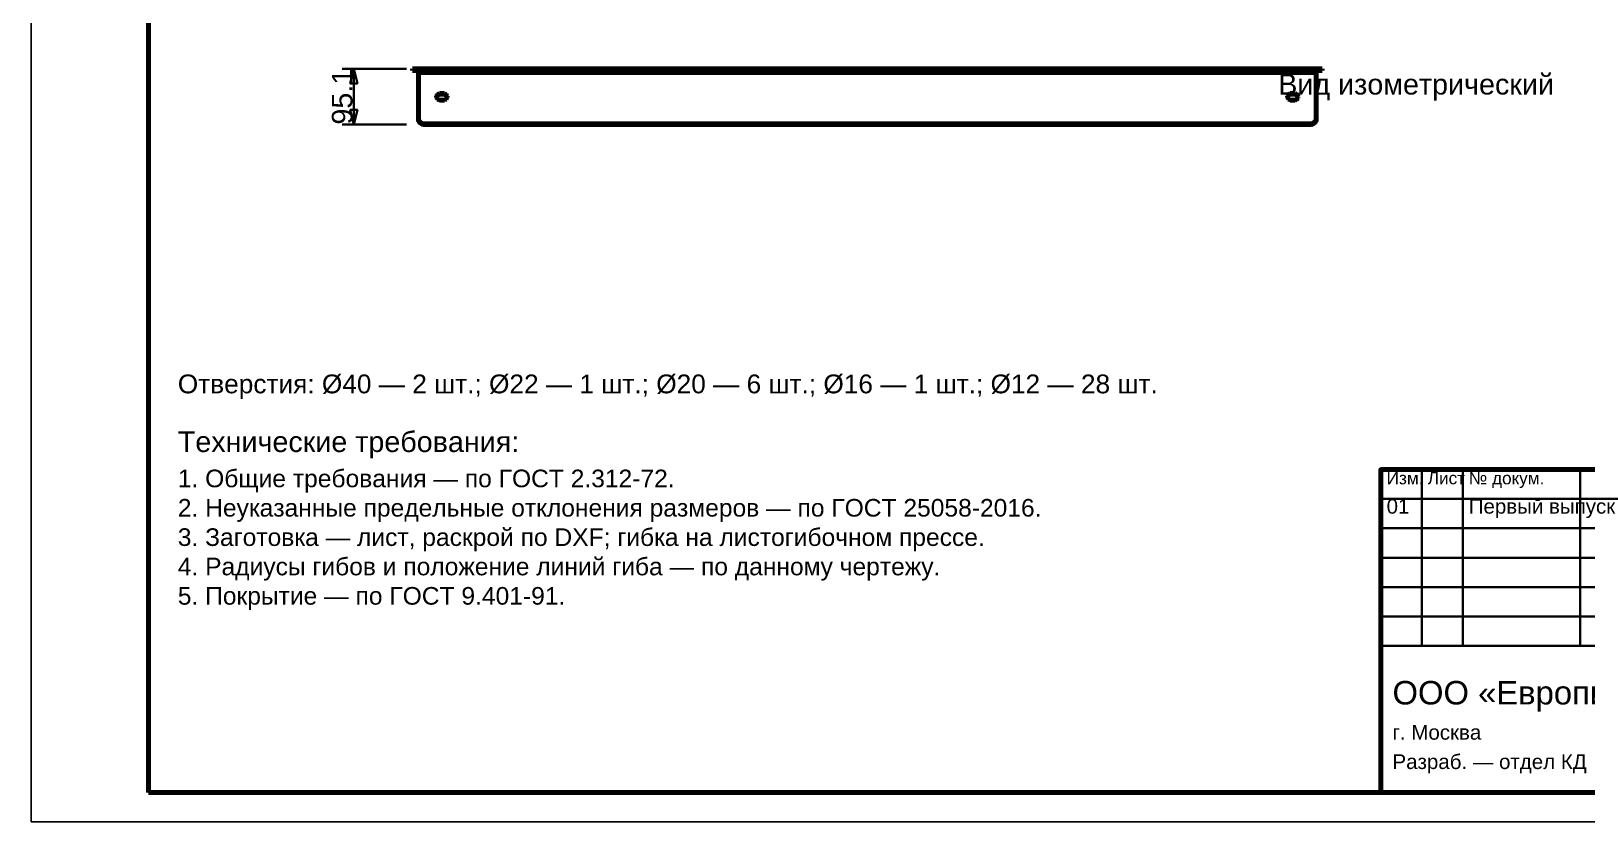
# Model space of a CAD drawing. Header units: millimetres. Extents: x 0 to 420, y 0 to 297.
# Drawn here: x 0 to 265.1, y 0 to 134.7 of the extents above; entities that cross this region are included whole.
import ezdxf
from ezdxf.enums import TextEntityAlignment as Align

# ---------------------------------------------------------------- set-up
doc = ezdxf.new("R2010")
doc.units = ezdxf.units.MM
doc.linetypes.add('DASHED', pattern=[1.524, 1.27, -0.254])
doc.styles.add('GOST', font='Arial')

msp = doc.modelspace()

# ---------------------------------------------------------------- linework, layer by layer
at = {"color": 7, "lineweight": 35}
for p, q in [((64, 128.29), (53, 128.29)), ((55, 118.78), (55, 128.29)), ((64, 118.78), (53, 118.78)), ((237, 30), (237, 60)), ((244, 30), (244, 60)), ((264, 30), (264, 60)), ((230, 55), (278, 55)), ((230, 50), (278, 50)), ((230, 45), (278, 45)), ((230, 40), (278, 40)), ((230, 35), (278, 35)), ((230, 30), (278, 30))]:
    msp.add_line(p, q, dxfattribs=at)
at = {"color": 1, "lineweight": 70}
for p, q in [((65, 128.29), (65.01, 128.29)), ((65, 127.99), (65, 128.29)), ((65.01, 127.99), (65, 127.99)), ((65.01, 128.29), (65.02, 128.29)), ((65.02, 127.99), (65.01, 127.99)), ((65.02, 128.29), (65.05, 128.29)), ((65.05, 127.99), (65.02, 127.99)), ((65.05, 128.29), (65.09, 128.29)), ((65.09, 127.99), (65.05, 127.99)), ((65.09, 128.29), (65.13, 128.29)), ((65.13, 127.99), (65.09, 127.99)), ((65.13, 128.29), (65.19, 128.29)), ((65.19, 127.99), (65.13, 127.99)), ((65.19, 128.29), (65.26, 128.29)), ((65.26, 127.99), (65.19, 127.99)), ((65.26, 128.29), (65.33, 128.29)), ((65.33, 127.99), (65.26, 127.99)), ((65.33, 128.29), (65.41, 128.29)), ((65.41, 127.99), (65.33, 127.99)), ((65.41, 128.29), (65.5, 128.29)), ((65.5, 127.99), (65.41, 127.99)), ((65.5, 128.29), (65.6, 128.29)), ((65.6, 127.99), (65.5, 127.99)), ((65.6, 128.29), (65.69, 128.29)), ((65.69, 127.99), (65.6, 127.99)), ((65.69, 128.29), (65.8, 128.29)), ((65.8, 127.99), (65.69, 127.99)), ((65.8, 128.29), (65.9, 128.29)), ((65.9, 127.99), (65.8, 127.99)), ((66, 128.29), (65.9, 128.29)), ((65.9, 128.29), (65.9, 127.99)), ((65.9, 127.99), (65.9, 128.29)), ((65.9, 127.99), (66, 127.99)), ((66, 128.29), (219, 128.29)), ((66, 128.29), (66, 128.28)), ((66, 128.28), (66, 128.27)), ((66, 128.27), (66, 128.25)), ((66, 128.25), (66, 128.23)), ((66, 128.23), (66, 128.19)), ((66, 128.19), (66, 128.15)), ((66, 128.15), (66, 128.1)), ((66, 128.1), (66, 128.05)), ((66, 128.05), (66, 127.99)), ((66, 127.99), (66, 127.92)), ((66, 127.92), (66, 127.85)), ((66, 127.85), (66, 127.78)), ((66, 127.78), (66, 127.7)), ((66, 127.7), (66, 127.62)), ((66, 127.62), (66, 119.82)), ((66, 127.62), (219, 127.62)), ((219.1, 128.29), (219, 128.29)), ((219, 128.28), (219, 128.29)), ((219, 128.27), (219, 128.28)), ((219, 128.25), (219, 128.27)), ((219, 128.23), (219, 128.25)), ((219, 128.19), (219, 128.23)), ((219, 128.15), (219, 128.19)), ((219, 128.1), (219, 128.15)), ((219, 128.05), (219, 128.1)), ((219, 127.99), (219, 128.05)), ((219, 127.99), (219.1, 127.99)), ((219, 127.92), (219, 127.99)), ((219, 127.85), (219, 127.92)), ((219, 127.78), (219, 127.85)), ((219, 127.7), (219, 127.78)), ((219, 127.62), (219, 127.7)), ((219, 119.82), (219, 127.62)), ((219.1, 128.29), (219.2, 128.29)), ((219.1, 127.99), (219.1, 128.29)), ((219.1, 127.99), (219.1, 128.29)), ((219.2, 127.99), (219.1, 127.99)), ((219.2, 128.29), (219.31, 128.29)), ((219.31, 127.99), (219.2, 127.99)), ((219.31, 128.29), (219.4, 128.29)), ((219.4, 127.99), (219.31, 127.99)), ((219.4, 128.29), (219.5, 128.29)), ((219.5, 127.99), (219.4, 127.99)), ((219.5, 128.29), (219.59, 128.29)), ((219.59, 127.99), (219.5, 127.99)), ((219.59, 128.29), (219.67, 128.29)), ((219.67, 127.99), (219.59, 127.99)), ((219.67, 128.29), (219.74, 128.29)), ((219.74, 127.99), (219.67, 127.99)), ((219.74, 128.29), (219.81, 128.29)), ((219.81, 127.99), (219.74, 127.99)), ((219.81, 128.29), (219.87, 128.29)), ((219.87, 127.99), (219.81, 127.99)), ((219.87, 128.29), (219.91, 128.29)), ((219.91, 127.99), (219.87, 127.99)), ((219.91, 128.29), (219.95, 128.29)), ((219.95, 127.99), (219.91, 127.99)), ((219.95, 128.29), (219.98, 128.29)), ((219.98, 127.99), (219.95, 127.99)), ((219.98, 128.29), (219.99, 128.29)), ((219.99, 127.99), (219.98, 127.99)), ((219.99, 128.29), (220, 128.29)), ((220, 127.99), (219.99, 127.99)), ((220, 128.29), (220, 127.99)), ((69.11, 123.61), (69.1, 123.5)), ((69.1, 123.44), (69.12, 123.54)), ((69.1, 123.5), (69.11, 123.39)), ((69.15, 123.71), (69.11, 123.61)), ((69.11, 123.39), (69.15, 123.29)), ((69.12, 123.54), (69.17, 123.63)), ((69.2, 123.81), (69.15, 123.71)), ((69.15, 123.29), (69.2, 123.19)), ((69.17, 123.63), (69.22, 123.72)), ((69.28, 123.89), (69.2, 123.81)), ((69.2, 123.19), (69.28, 123.11)), ((69.22, 123.72), (69.3, 123.79)), ((69.37, 123.96), (69.28, 123.89)), ((69.28, 123.11), (69.37, 123.04)), ((69.3, 123.79), (69.39, 123.85)), ((69.47, 124.01), (69.37, 123.96)), ((69.37, 123.04), (69.47, 122.99)), ((69.39, 123.85), (69.49, 123.9)), ((69.58, 124.04), (69.47, 124.01)), ((69.47, 122.99), (69.58, 122.96)), ((69.49, 123.9), (69.59, 123.93)), ((69.7, 124.05), (69.58, 124.04)), ((69.58, 122.96), (69.7, 122.95)), ((69.59, 123.93), (69.7, 123.93)), ((70.3, 124.05), (69.7, 124.05)), ((69.7, 123.93), (69.7, 124.05)), ((69.7, 123.93), (70.3, 123.93)), ((69.7, 122.95), (70.3, 122.95)), ((70.42, 124.04), (70.3, 124.05)), ((70.3, 123.93), (70.3, 124.05)), ((70.3, 123.93), (70.41, 123.93)), ((70.3, 122.95), (70.42, 122.96)), ((70.41, 123.93), (70.51, 123.9)), ((70.53, 124.01), (70.42, 124.04)), ((70.42, 122.96), (70.53, 122.99)), ((70.51, 123.9), (70.61, 123.85)), ((70.63, 123.96), (70.53, 124.01)), ((70.53, 122.99), (70.63, 123.04)), ((70.61, 123.85), (70.7, 123.79)), ((70.72, 123.89), (70.63, 123.96)), ((70.63, 123.04), (70.72, 123.11)), ((70.7, 123.79), (70.78, 123.72)), ((70.8, 123.81), (70.72, 123.89)), ((70.72, 123.11), (70.8, 123.19)), ((70.78, 123.72), (70.83, 123.63)), ((70.85, 123.71), (70.8, 123.81)), ((70.8, 123.19), (70.85, 123.29)), ((70.83, 123.63), (70.88, 123.54)), ((70.89, 123.61), (70.85, 123.71)), ((70.85, 123.29), (70.89, 123.39)), ((70.88, 123.54), (70.9, 123.44)), ((70.9, 123.5), (70.89, 123.61)), ((70.89, 123.39), (70.9, 123.5)), ((214.11, 123.61), (214.1, 123.5)), ((214.1, 123.44), (214.12, 123.54)), ((214.1, 123.5), (214.11, 123.39)), ((214.15, 123.71), (214.11, 123.61)), ((214.11, 123.39), (214.15, 123.29)), ((214.12, 123.54), (214.17, 123.63)), ((214.2, 123.81), (214.15, 123.71)), ((214.15, 123.29), (214.2, 123.19)), ((214.17, 123.63), (214.22, 123.72)), ((214.28, 123.89), (214.2, 123.81)), ((214.2, 123.19), (214.28, 123.11)), ((214.22, 123.72), (214.3, 123.79)), ((214.37, 123.96), (214.28, 123.89)), ((214.28, 123.11), (214.37, 123.04)), ((214.3, 123.79), (214.39, 123.85)), ((214.47, 124.01), (214.37, 123.96)), ((214.37, 123.04), (214.47, 122.99)), ((214.39, 123.85), (214.49, 123.9)), ((214.58, 124.04), (214.47, 124.01)), ((214.47, 122.99), (214.58, 122.96)), ((214.49, 123.9), (214.59, 123.93)), ((214.7, 124.05), (214.58, 124.04)), ((214.58, 122.96), (214.7, 122.95)), ((214.59, 123.93), (214.7, 123.93)), ((215.3, 124.05), (214.7, 124.05)), ((214.7, 123.93), (214.7, 124.05)), ((214.7, 123.93), (215.3, 123.93)), ((214.7, 122.95), (215.3, 122.95)), ((215.42, 124.04), (215.3, 124.05)), ((215.3, 123.93), (215.3, 124.05)), ((215.3, 123.93), (215.41, 123.93)), ((215.3, 122.95), (215.42, 122.96)), ((215.41, 123.93), (215.51, 123.9)), ((215.53, 124.01), (215.42, 124.04)), ((215.42, 122.96), (215.53, 122.99)), ((215.51, 123.9), (215.61, 123.85)), ((215.63, 123.96), (215.53, 124.01)), ((215.53, 122.99), (215.63, 123.04)), ((215.61, 123.85), (215.7, 123.79)), ((215.72, 123.89), (215.63, 123.96)), ((215.63, 123.04), (215.72, 123.11)), ((215.7, 123.79), (215.78, 123.72)), ((215.8, 123.81), (215.72, 123.89)), ((215.72, 123.11), (215.8, 123.19)), ((215.78, 123.72), (215.83, 123.63)), ((215.85, 123.71), (215.8, 123.81)), ((215.8, 123.19), (215.85, 123.29)), ((215.83, 123.63), (215.88, 123.54)), ((215.89, 123.61), (215.85, 123.71)), ((215.85, 123.29), (215.89, 123.39)), ((215.88, 123.54), (215.9, 123.44)), ((215.9, 123.5), (215.89, 123.61)), ((215.89, 123.39), (215.9, 123.5)), ((66, 119.82), (66.02, 119.64)), ((66, 119.7), (66, 119.82)), ((66.02, 119.52), (66, 119.7)), ((66.02, 119.64), (66.08, 119.47)), ((66.08, 119.35), (66.02, 119.52)), ((66.08, 119.47), (66.17, 119.31)), ((66.17, 119.19), (66.08, 119.35)), ((218.83, 119.31), (218.92, 119.47)), ((218.92, 119.35), (218.83, 119.19)), ((218.92, 119.47), (218.98, 119.64)), ((218.98, 119.52), (218.92, 119.35)), ((218.98, 119.64), (219, 119.82)), ((219, 119.7), (218.98, 119.52)), ((219, 119.82), (219, 119.7)), ((66.17, 119.31), (66.29, 119.17)), ((66.29, 119.05), (66.17, 119.19)), ((66.29, 119.17), (66.44, 119.05)), ((66.44, 118.94), (66.29, 119.05)), ((66.44, 119.05), (66.62, 118.97)), ((66.62, 118.85), (66.44, 118.94)), ((66.62, 118.97), (66.8, 118.92)), ((66.8, 118.8), (66.62, 118.85)), ((66.8, 118.92), (67, 118.9)), ((67, 118.78), (66.8, 118.8)), ((67, 118.9), (218, 118.9)), ((67, 118.9), (67, 118.78)), ((67, 118.78), (218, 118.78)), ((218, 118.9), (218.2, 118.92)), ((218, 118.78), (218, 118.9)), ((218.2, 118.8), (218, 118.78)), ((218.2, 118.92), (218.38, 118.97)), ((218.38, 118.85), (218.2, 118.8)), ((218.38, 118.97), (218.56, 119.05)), ((218.56, 118.94), (218.38, 118.85)), ((218.56, 119.05), (218.71, 119.17)), ((218.71, 119.05), (218.56, 118.94)), ((218.71, 119.17), (218.83, 119.31)), ((218.83, 119.19), (218.71, 119.05))]:
    msp.add_line(p, q, dxfattribs=at)
at = {"color": 5, "linetype": 'DASHED', "lineweight": 35}
for p, q in [((65.01, 128.29), (65, 128.29)), ((65, 128.29), (65, 127.99)), ((65, 127.99), (65.01, 127.99)), ((65.03, 128.29), (65.01, 128.29)), ((65.01, 127.99), (65.03, 127.99)), ((65.06, 128.29), (65.03, 128.29)), ((65.03, 127.99), (65.06, 127.99)), ((65.1, 128.29), (65.06, 128.29)), ((65.06, 127.99), (65.1, 127.99)), ((65.15, 128.29), (65.1, 128.29)), ((65.1, 127.99), (65.15, 127.99)), ((65.22, 128.29), (65.15, 128.29)), ((65.15, 127.99), (65.22, 127.99)), ((65.29, 128.29), (65.22, 128.29)), ((65.22, 127.99), (65.29, 127.99)), ((65.38, 128.29), (65.29, 128.29)), ((65.29, 127.99), (65.38, 127.99)), ((65.47, 128.29), (65.38, 128.29)), ((65.38, 127.99), (65.47, 127.99)), ((65.57, 128.29), (65.47, 128.29)), ((65.47, 127.99), (65.57, 127.99)), ((65.67, 128.29), (65.57, 128.29)), ((65.57, 127.99), (65.67, 127.99)), ((65.78, 128.29), (65.67, 128.29)), ((65.67, 127.99), (65.78, 127.99)), ((65.89, 128.29), (65.78, 128.29)), ((65.78, 127.99), (65.89, 127.99)), ((66, 128.29), (65.89, 128.29)), ((65.89, 127.99), (66, 127.99)), ((80.7, 128.29), (66, 128.29)), ((66, 127.99), (66, 128.29)), ((66, 127.99), (66, 128.29)), ((66, 127.99), (80.7, 127.99)), ((219, 127.99), (66, 127.99)), ((66, 127.98), (66, 127.99)), ((66, 127.96), (66, 127.98)), ((66, 127.98), (66, 127.98)), ((66, 127.94), (66, 127.96)), ((66, 127.92), (66, 127.94)), ((66, 127.89), (66, 127.92)), ((66, 127.85), (66, 127.89)), ((66, 127.81), (66, 127.85)), ((66, 127.77), (66, 127.81)), ((66, 127.72), (66, 127.77)), ((66, 127.67), (66, 127.72)), ((66, 127.62), (66, 127.67)), ((66, 127.5), (66, 127.62)), ((66, 127.56), (66, 127.62)), ((66, 127.5), (66, 127.56)), ((66, 119.7), (66, 127.5)), ((69.4, 127.99), (69.4, 128.29)), ((69.4, 128.29), (69.42, 128.29)), ((69.42, 128.29), (69.4, 128.29)), ((69.4, 127.99), (69.4, 128.29)), ((69.4, 127.99), (69.4, 128.29)), ((69.4, 128.29), (69.42, 128.29)), ((69.42, 128.29), (69.4, 128.29)), ((69.4, 127.99), (69.4, 128.29)), ((69.4, 127.99), (69.4, 128.29)), ((69.4, 128.29), (69.42, 128.29)), ((69.42, 128.29), (69.4, 128.29)), ((69.4, 127.99), (69.4, 128.29)), ((69.4, 127.99), (69.4, 128.29)), ((69.4, 128.29), (69.42, 128.29)), ((69.42, 128.29), (69.4, 128.29)), ((69.4, 127.99), (69.4, 128.29)), ((69.4, 127.99), (69.4, 128.29)), ((69.4, 128.29), (69.42, 128.29)), ((69.42, 128.29), (69.4, 128.29)), ((69.4, 127.99), (69.4, 128.29)), ((69.4, 127.99), (69.4, 128.29)), ((69.4, 128.29), (69.42, 128.29)), ((69.42, 128.29), (69.4, 128.29)), ((69.4, 127.99), (69.4, 128.29)), ((69.42, 127.99), (69.4, 127.99)), ((69.4, 127.99), (69.42, 127.99)), ((69.42, 127.99), (69.4, 127.99)), ((69.4, 127.99), (69.42, 127.99)), ((69.42, 127.99), (69.4, 127.99)), ((69.4, 127.99), (69.42, 127.99)), ((69.42, 127.99), (69.4, 127.99)), ((69.4, 127.99), (69.42, 127.99)), ((69.42, 127.99), (69.4, 127.99)), ((69.4, 127.99), (69.42, 127.99)), ((69.42, 127.99), (69.4, 127.99)), ((69.4, 127.99), (69.42, 127.99)), ((69.42, 128.29), (69.46, 128.29)), ((69.46, 128.29), (69.42, 128.29)), ((69.42, 128.29), (69.46, 128.29)), ((69.46, 128.29), (69.42, 128.29)), ((69.42, 128.29), (69.46, 128.29)), ((69.46, 128.29), (69.42, 128.29)), ((69.42, 128.29), (69.46, 128.29)), ((69.46, 128.29), (69.42, 128.29)), ((69.42, 128.29), (69.46, 128.29)), ((69.46, 128.29), (69.42, 128.29)), ((69.42, 128.29), (69.46, 128.29)), ((69.46, 128.29), (69.42, 128.29)), ((69.46, 127.99), (69.42, 127.99)), ((69.42, 127.99), (69.46, 127.99)), ((69.46, 127.99), (69.42, 127.99)), ((69.42, 127.99), (69.46, 127.99)), ((69.46, 127.99), (69.42, 127.99)), ((69.42, 127.99), (69.46, 127.99)), ((69.46, 127.99), (69.42, 127.99)), ((69.42, 127.99), (69.46, 127.99)), ((69.46, 127.99), (69.42, 127.99)), ((69.42, 127.99), (69.46, 127.99)), ((69.46, 127.99), (69.42, 127.99)), ((69.42, 127.99), (69.46, 127.99)), ((69.46, 128.29), (69.53, 128.29)), ((69.53, 128.29), (69.46, 128.29)), ((69.46, 128.29), (69.53, 128.29)), ((69.53, 128.29), (69.46, 128.29)), ((69.46, 128.29), (69.53, 128.29)), ((69.53, 128.29), (69.46, 128.29)), ((69.46, 128.29), (69.53, 128.29)), ((69.53, 128.29), (69.46, 128.29)), ((69.46, 128.29), (69.53, 128.29)), ((69.53, 128.29), (69.46, 128.29)), ((69.46, 128.29), (69.53, 128.29)), ((69.53, 128.29), (69.46, 128.29)), ((69.53, 127.99), (69.46, 127.99)), ((69.46, 127.99), (69.53, 127.99)), ((69.53, 127.99), (69.46, 127.99)), ((69.46, 127.99), (69.53, 127.99)), ((69.53, 127.99), (69.46, 127.99)), ((69.46, 127.99), (69.53, 127.99)), ((69.53, 127.99), (69.46, 127.99)), ((69.46, 127.99), (69.53, 127.99)), ((69.53, 127.99), (69.46, 127.99)), ((69.46, 127.99), (69.53, 127.99)), ((69.53, 127.99), (69.46, 127.99)), ((69.46, 127.99), (69.53, 127.99)), ((69.53, 128.29), (69.63, 128.29)), ((69.63, 128.29), (69.53, 128.29)), ((69.53, 128.29), (69.63, 128.29)), ((69.63, 128.29), (69.53, 128.29)), ((69.53, 128.29), (69.63, 128.29)), ((69.63, 128.29), (69.53, 128.29)), ((69.53, 128.29), (69.63, 128.29)), ((69.63, 128.29), (69.53, 128.29)), ((69.53, 128.29), (69.63, 128.29)), ((69.63, 128.29), (69.53, 128.29)), ((69.53, 128.29), (69.63, 128.29)), ((69.63, 128.29), (69.53, 128.29)), ((69.63, 127.99), (69.53, 127.99)), ((69.53, 127.99), (69.63, 127.99)), ((69.63, 127.99), (69.53, 127.99)), ((69.53, 127.99), (69.63, 127.99)), ((69.63, 127.99), (69.53, 127.99)), ((69.53, 127.99), (69.63, 127.99)), ((69.63, 127.99), (69.53, 127.99)), ((69.53, 127.99), (69.63, 127.99)), ((69.63, 127.99), (69.53, 127.99)), ((69.53, 127.99), (69.63, 127.99)), ((69.63, 127.99), (69.53, 127.99)), ((69.53, 127.99), (69.63, 127.99)), ((69.63, 128.29), (69.74, 128.29)), ((69.74, 128.29), (69.63, 128.29)), ((69.63, 128.29), (69.74, 128.29)), ((69.74, 128.29), (69.63, 128.29)), ((69.63, 128.29), (69.74, 128.29)), ((69.74, 128.29), (69.63, 128.29)), ((69.63, 128.29), (69.74, 128.29)), ((69.74, 128.29), (69.63, 128.29)), ((69.63, 128.29), (69.74, 128.29)), ((69.74, 128.29), (69.63, 128.29)), ((69.63, 128.29), (69.74, 128.29)), ((69.74, 128.29), (69.63, 128.29)), ((69.74, 127.99), (69.63, 127.99)), ((69.63, 127.99), (69.74, 127.99)), ((69.74, 127.99), (69.63, 127.99)), ((69.63, 127.99), (69.74, 127.99)), ((69.74, 127.99), (69.63, 127.99)), ((69.63, 127.99), (69.74, 127.99)), ((69.74, 127.99), (69.63, 127.99)), ((69.63, 127.99), (69.74, 127.99)), ((69.74, 127.99), (69.63, 127.99)), ((69.63, 127.99), (69.74, 127.99)), ((69.74, 127.99), (69.63, 127.99)), ((69.63, 127.99), (69.74, 127.99)), ((69.74, 128.29), (69.87, 128.29)), ((69.87, 128.29), (69.74, 128.29)), ((69.74, 128.29), (69.87, 128.29)), ((69.87, 128.29), (69.74, 128.29)), ((69.74, 128.29), (69.87, 128.29)), ((69.87, 128.29), (69.74, 128.29)), ((69.74, 128.29), (69.87, 128.29)), ((69.87, 128.29), (69.74, 128.29)), ((69.74, 128.29), (69.87, 128.29)), ((69.87, 128.29), (69.74, 128.29)), ((69.74, 128.29), (69.87, 128.29)), ((69.87, 128.29), (69.74, 128.29)), ((69.87, 127.99), (69.74, 127.99)), ((69.74, 127.99), (69.87, 127.99)), ((69.87, 127.99), (69.74, 127.99)), ((69.74, 127.99), (69.87, 127.99)), ((69.87, 127.99), (69.74, 127.99)), ((69.74, 127.99), (69.87, 127.99)), ((69.87, 127.99), (69.74, 127.99)), ((69.74, 127.99), (69.87, 127.99)), ((69.87, 127.99), (69.74, 127.99)), ((69.74, 127.99), (69.87, 127.99)), ((69.87, 127.99), (69.74, 127.99)), ((69.74, 127.99), (69.87, 127.99)), ((69.87, 128.29), (70, 128.29)), ((70, 128.29), (69.87, 128.29)), ((69.87, 128.29), (70, 128.29)), ((70, 128.29), (69.87, 128.29)), ((69.87, 128.29), (70, 128.29)), ((70, 128.29), (69.87, 128.29)), ((69.87, 128.29), (70, 128.29)), ((70, 128.29), (69.87, 128.29)), ((69.87, 128.29), (70, 128.29)), ((70, 128.29), (69.87, 128.29)), ((69.87, 128.29), (70, 128.29)), ((70, 128.29), (69.87, 128.29)), ((70, 127.99), (69.87, 127.99)), ((69.87, 127.99), (70, 127.99)), ((70, 127.99), (69.87, 127.99)), ((69.87, 127.99), (70, 127.99)), ((70, 127.99), (69.87, 127.99)), ((69.87, 127.99), (70, 127.99)), ((70, 127.99), (69.87, 127.99)), ((69.87, 127.99), (70, 127.99)), ((70, 127.99), (69.87, 127.99)), ((69.87, 127.99), (70, 127.99)), ((70, 127.99), (69.87, 127.99)), ((69.87, 127.99), (70, 127.99)), ((70, 128.29), (70.13, 128.29)), ((70.13, 128.29), (70, 128.29)), ((70, 128.29), (70.13, 128.29)), ((70.13, 128.29), (70, 128.29)), ((70, 128.29), (70.13, 128.29)), ((70.13, 128.29), (70, 128.29)), ((70, 128.29), (70.13, 128.29)), ((70.13, 128.29), (70, 128.29)), ((70, 128.29), (70.13, 128.29)), ((70.13, 128.29), (70, 128.29)), ((70, 128.29), (70.13, 128.29)), ((70.13, 128.29), (70, 128.29)), ((70.13, 127.99), (70, 127.99)), ((70, 127.99), (70.13, 127.99)), ((70.13, 127.99), (70, 127.99)), ((70, 127.99), (70.13, 127.99)), ((70.13, 127.99), (70, 127.99)), ((70, 127.99), (70.13, 127.99)), ((70.13, 127.99), (70, 127.99)), ((70, 127.99), (70.13, 127.99)), ((70.13, 127.99), (70, 127.99)), ((70, 127.99), (70.13, 127.99)), ((70.13, 127.99), (70, 127.99)), ((70, 127.99), (70.13, 127.99)), ((70.13, 128.29), (70.26, 128.29)), ((70.26, 128.29), (70.13, 128.29)), ((70.13, 128.29), (70.26, 128.29)), ((70.26, 128.29), (70.13, 128.29)), ((70.13, 128.29), (70.26, 128.29)), ((70.26, 128.29), (70.13, 128.29)), ((70.13, 128.29), (70.26, 128.29)), ((70.26, 128.29), (70.13, 128.29)), ((70.13, 128.29), (70.26, 128.29)), ((70.26, 128.29), (70.13, 128.29)), ((70.13, 128.29), (70.26, 128.29)), ((70.26, 128.29), (70.13, 128.29)), ((70.26, 127.99), (70.13, 127.99)), ((70.13, 127.99), (70.26, 127.99)), ((70.26, 127.99), (70.13, 127.99)), ((70.13, 127.99), (70.26, 127.99)), ((70.26, 127.99), (70.13, 127.99)), ((70.13, 127.99), (70.26, 127.99)), ((70.26, 127.99), (70.13, 127.99)), ((70.13, 127.99), (70.26, 127.99)), ((70.26, 127.99), (70.13, 127.99)), ((70.13, 127.99), (70.26, 127.99)), ((70.26, 127.99), (70.13, 127.99)), ((70.13, 127.99), (70.26, 127.99)), ((70.26, 128.29), (70.37, 128.29)), ((70.37, 128.29), (70.26, 128.29)), ((70.26, 128.29), (70.37, 128.29)), ((70.37, 128.29), (70.26, 128.29)), ((70.26, 128.29), (70.37, 128.29)), ((70.37, 128.29), (70.26, 128.29)), ((70.26, 128.29), (70.37, 128.29)), ((70.37, 128.29), (70.26, 128.29)), ((70.26, 128.29), (70.37, 128.29)), ((70.37, 128.29), (70.26, 128.29)), ((70.26, 128.29), (70.37, 128.29)), ((70.37, 128.29), (70.26, 128.29)), ((70.37, 127.99), (70.26, 127.99)), ((70.26, 127.99), (70.37, 127.99)), ((70.37, 127.99), (70.26, 127.99)), ((70.26, 127.99), (70.37, 127.99)), ((70.37, 127.99), (70.26, 127.99)), ((70.26, 127.99), (70.37, 127.99)), ((70.37, 127.99), (70.26, 127.99)), ((70.26, 127.99), (70.37, 127.99)), ((70.37, 127.99), (70.26, 127.99)), ((70.26, 127.99), (70.37, 127.99)), ((70.37, 127.99), (70.26, 127.99)), ((70.26, 127.99), (70.37, 127.99)), ((70.37, 128.29), (70.47, 128.29)), ((70.47, 128.29), (70.37, 128.29)), ((70.37, 128.29), (70.47, 128.29)), ((70.47, 128.29), (70.37, 128.29)), ((70.37, 128.29), (70.47, 128.29)), ((70.47, 128.29), (70.37, 128.29)), ((70.37, 128.29), (70.47, 128.29)), ((70.47, 128.29), (70.37, 128.29)), ((70.37, 128.29), (70.47, 128.29)), ((70.47, 128.29), (70.37, 128.29)), ((70.37, 128.29), (70.47, 128.29)), ((70.47, 128.29), (70.37, 128.29)), ((70.47, 127.99), (70.37, 127.99)), ((70.37, 127.99), (70.47, 127.99)), ((70.47, 127.99), (70.37, 127.99)), ((70.37, 127.99), (70.47, 127.99)), ((70.47, 127.99), (70.37, 127.99)), ((70.37, 127.99), (70.47, 127.99)), ((70.47, 127.99), (70.37, 127.99)), ((70.37, 127.99), (70.47, 127.99)), ((70.47, 127.99), (70.37, 127.99)), ((70.37, 127.99), (70.47, 127.99)), ((70.47, 127.99), (70.37, 127.99)), ((70.37, 127.99), (70.47, 127.99)), ((70.47, 128.29), (70.54, 128.29)), ((70.54, 128.29), (70.47, 128.29)), ((70.47, 128.29), (70.54, 128.29)), ((70.54, 128.29), (70.47, 128.29)), ((70.47, 128.29), (70.54, 128.29)), ((70.54, 128.29), (70.47, 128.29)), ((70.47, 128.29), (70.54, 128.29)), ((70.54, 128.29), (70.47, 128.29)), ((70.47, 128.29), (70.54, 128.29)), ((70.54, 128.29), (70.47, 128.29)), ((70.47, 128.29), (70.54, 128.29)), ((70.54, 128.29), (70.47, 128.29)), ((70.54, 127.99), (70.47, 127.99)), ((70.47, 127.99), (70.54, 127.99)), ((70.54, 127.99), (70.47, 127.99)), ((70.47, 127.99), (70.54, 127.99)), ((70.54, 127.99), (70.47, 127.99)), ((70.47, 127.99), (70.54, 127.99)), ((70.54, 127.99), (70.47, 127.99)), ((70.47, 127.99), (70.54, 127.99)), ((70.54, 127.99), (70.47, 127.99)), ((70.47, 127.99), (70.54, 127.99)), ((70.54, 127.99), (70.47, 127.99)), ((70.47, 127.99), (70.54, 127.99)), ((70.54, 128.29), (70.58, 128.29)), ((70.58, 128.29), (70.54, 128.29)), ((70.54, 128.29), (70.58, 128.29)), ((70.58, 128.29), (70.54, 128.29)), ((70.54, 128.29), (70.58, 128.29)), ((70.58, 128.29), (70.54, 128.29)), ((70.54, 128.29), (70.58, 128.29)), ((70.58, 128.29), (70.54, 128.29)), ((70.54, 128.29), (70.58, 128.29)), ((70.58, 128.29), (70.54, 128.29)), ((70.54, 128.29), (70.58, 128.29)), ((70.58, 128.29), (70.54, 128.29)), ((70.58, 127.99), (70.54, 127.99)), ((70.54, 127.99), (70.58, 127.99)), ((70.58, 127.99), (70.54, 127.99)), ((70.54, 127.99), (70.58, 127.99)), ((70.58, 127.99), (70.54, 127.99)), ((70.54, 127.99), (70.58, 127.99)), ((70.58, 127.99), (70.54, 127.99)), ((70.54, 127.99), (70.58, 127.99)), ((70.58, 127.99), (70.54, 127.99)), ((70.54, 127.99), (70.58, 127.99)), ((70.58, 127.99), (70.54, 127.99)), ((70.54, 127.99), (70.58, 127.99)), ((70.58, 128.29), (70.6, 128.29)), ((70.6, 128.29), (70.58, 128.29)), ((70.58, 128.29), (70.6, 128.29)), ((70.6, 128.29), (70.58, 128.29)), ((70.58, 128.29), (70.6, 128.29)), ((70.6, 128.29), (70.58, 128.29)), ((70.58, 128.29), (70.6, 128.29)), ((70.6, 128.29), (70.58, 128.29)), ((70.58, 128.29), (70.6, 128.29)), ((70.6, 128.29), (70.58, 128.29)), ((70.58, 128.29), (70.6, 128.29)), ((70.6, 128.29), (70.58, 128.29)), ((70.6, 127.99), (70.58, 127.99)), ((70.58, 127.99), (70.6, 127.99)), ((70.6, 127.99), (70.58, 127.99)), ((70.58, 127.99), (70.6, 127.99)), ((70.6, 127.99), (70.58, 127.99)), ((70.58, 127.99), (70.6, 127.99)), ((70.6, 127.99), (70.58, 127.99)), ((70.58, 127.99), (70.6, 127.99)), ((70.6, 127.99), (70.58, 127.99)), ((70.58, 127.99), (70.6, 127.99)), ((70.6, 127.99), (70.58, 127.99)), ((70.58, 127.99), (70.6, 127.99)), ((70.6, 127.99), (70.6, 128.29)), ((70.6, 127.99), (70.6, 128.29)), ((70.6, 127.99), (70.6, 128.29)), ((70.6, 127.99), (70.6, 128.29)), ((70.6, 127.99), (70.6, 128.29)), ((70.6, 127.99), (70.6, 128.29)), ((70.6, 127.99), (70.6, 128.29)), ((70.6, 127.99), (70.6, 128.29)), ((70.6, 127.99), (70.6, 128.29)), ((70.6, 127.99), (70.6, 128.29)), ((70.6, 127.99), (70.6, 128.29)), ((70.6, 127.99), (70.6, 128.29)), ((80.7, 127.99), (80.7, 128.29)), ((80.7, 128.29), (82.5, 128.29)), ((80.7, 127.99), (80.7, 128.29)), ((82.5, 127.99), (80.7, 127.99)), ((82.5, 128.29), (86.5, 128.29)), ((82.5, 127.99), (82.5, 128.29)), ((82.5, 127.99), (82.5, 128.29)), ((86.5, 127.99), (82.5, 127.99)), ((86.5, 128.29), (93, 128.29)), ((86.5, 127.99), (86.5, 128.29)), ((86.5, 127.99), (86.5, 128.29)), ((93, 127.99), (86.5, 127.99)), ((93, 128.29), (93.05, 128.29)), ((93, 128.29), (93, 127.99)), ((93.05, 127.99), (93, 127.99)), ((93.05, 128.29), (93.2, 128.29)), ((93.2, 127.99), (93.05, 127.99)), ((93.2, 128.29), (93.44, 128.29)), ((93.44, 127.99), (93.2, 127.99)), ((93.44, 128.29), (93.75, 128.29)), ((93.75, 127.99), (93.44, 127.99)), ((93.75, 128.29), (94.13, 128.29)), ((94.13, 127.99), (93.75, 127.99)), ((94.13, 128.29), (94.55, 128.29)), ((94.55, 127.99), (94.13, 127.99)), ((94.55, 128.29), (95, 128.29)), ((95, 127.99), (94.55, 127.99)), ((95, 128.29), (95.45, 128.29)), ((95.45, 127.99), (95, 127.99)), ((95.45, 128.29), (95.87, 128.29)), ((95.87, 127.99), (95.45, 127.99)), ((95.87, 128.29), (96.25, 128.29)), ((96.25, 127.99), (95.87, 127.99)), ((96.25, 128.29), (96.56, 128.29)), ((96.56, 127.99), (96.25, 127.99)), ((96.56, 128.29), (96.8, 128.29)), ((96.8, 127.99), (96.56, 127.99)), ((96.8, 128.29), (96.95, 128.29)), ((96.95, 127.99), (96.8, 127.99)), ((96.95, 128.29), (97, 128.29)), ((97, 127.99), (96.95, 127.99)), ((97, 128.29), (188, 128.29)), ((97, 127.99), (97, 128.29)), ((188, 127.99), (97, 127.99)), ((188, 128.29), (188.05, 128.29)), ((188, 128.29), (188, 127.99)), ((188.05, 127.99), (188, 127.99)), ((188.05, 128.29), (188.2, 128.29)), ((188.2, 127.99), (188.05, 127.99)), ((188.2, 128.29), (188.44, 128.29)), ((188.44, 127.99), (188.2, 127.99)), ((188.44, 128.29), (188.75, 128.29)), ((188.75, 127.99), (188.44, 127.99)), ((188.75, 128.29), (189.13, 128.29)), ((189.13, 127.99), (188.75, 127.99)), ((189.13, 128.29), (189.55, 128.29)), ((189.55, 127.99), (189.13, 127.99)), ((189.55, 128.29), (190, 128.29)), ((190, 127.99), (189.55, 127.99)), ((190, 128.29), (190.45, 128.29)), ((190.45, 127.99), (190, 127.99)), ((190.45, 128.29), (190.87, 128.29)), ((190.87, 127.99), (190.45, 127.99)), ((190.87, 128.29), (191.25, 128.29)), ((191.25, 127.99), (190.87, 127.99)), ((191.25, 128.29), (191.56, 128.29)), ((191.56, 127.99), (191.25, 127.99)), ((191.56, 128.29), (191.8, 128.29)), ((191.8, 127.99), (191.56, 127.99)), ((191.8, 128.29), (191.95, 128.29)), ((191.95, 127.99), (191.8, 127.99)), ((191.95, 128.29), (192, 128.29)), ((192, 127.99), (191.95, 127.99)), ((192, 128.29), (198.5, 128.29)), ((192, 127.99), (192, 128.29)), ((198.5, 127.99), (192, 127.99)), ((198.5, 128.29), (202.5, 128.29)), ((198.5, 127.99), (198.5, 128.29)), ((198.5, 127.99), (198.5, 128.29)), ((202.5, 127.99), (198.5, 127.99)), ((202.5, 128.29), (204.3, 128.29)), ((202.5, 127.99), (202.5, 128.29)), ((202.5, 127.99), (202.5, 128.29)), ((204.3, 127.99), (202.5, 127.99)), ((219, 128.29), (204.3, 128.29)), ((204.3, 128.29), (204.3, 127.99)), ((204.3, 127.99), (204.3, 128.29)), ((204.3, 127.99), (219, 127.99)), ((214.4, 127.99), (214.4, 128.29)), ((214.4, 128.29), (214.42, 128.29)), ((214.4, 127.99), (214.4, 128.29)), ((214.42, 128.29), (214.4, 128.29)), ((214.4, 127.99), (214.4, 128.29)), ((214.4, 128.29), (214.42, 128.29)), ((214.4, 127.99), (214.4, 128.29)), ((214.42, 128.29), (214.4, 128.29)), ((214.4, 127.99), (214.4, 128.29)), ((214.4, 128.29), (214.42, 128.29)), ((214.4, 127.99), (214.4, 128.29)), ((214.42, 128.29), (214.4, 128.29)), ((214.4, 127.99), (214.4, 128.29)), ((214.4, 128.29), (214.42, 128.29)), ((214.4, 127.99), (214.4, 128.29)), ((214.42, 128.29), (214.4, 128.29)), ((214.4, 127.99), (214.4, 128.29)), ((214.4, 128.29), (214.42, 128.29)), ((214.4, 127.99), (214.4, 128.29)), ((214.42, 128.29), (214.4, 128.29)), ((214.4, 127.99), (214.4, 128.29)), ((214.4, 128.29), (214.42, 128.29)), ((214.4, 127.99), (214.4, 128.29)), ((214.42, 128.29), (214.4, 128.29)), ((214.42, 127.99), (214.4, 127.99)), ((214.4, 127.99), (214.42, 127.99)), ((214.42, 127.99), (214.4, 127.99)), ((214.4, 127.99), (214.42, 127.99)), ((214.42, 127.99), (214.4, 127.99)), ((214.4, 127.99), (214.42, 127.99)), ((214.42, 127.99), (214.4, 127.99)), ((214.4, 127.99), (214.42, 127.99)), ((214.42, 127.99), (214.4, 127.99)), ((214.4, 127.99), (214.42, 127.99)), ((214.42, 127.99), (214.4, 127.99)), ((214.4, 127.99), (214.42, 127.99)), ((214.42, 128.29), (214.46, 128.29)), ((214.46, 128.29), (214.42, 128.29)), ((214.42, 128.29), (214.46, 128.29)), ((214.46, 128.29), (214.42, 128.29)), ((214.42, 128.29), (214.46, 128.29)), ((214.46, 128.29), (214.42, 128.29)), ((214.42, 128.29), (214.46, 128.29)), ((214.46, 128.29), (214.42, 128.29)), ((214.42, 128.29), (214.46, 128.29)), ((214.46, 128.29), (214.42, 128.29)), ((214.42, 128.29), (214.46, 128.29)), ((214.46, 128.29), (214.42, 128.29)), ((214.46, 127.99), (214.42, 127.99)), ((214.42, 127.99), (214.46, 127.99)), ((214.46, 127.99), (214.42, 127.99)), ((214.42, 127.99), (214.46, 127.99)), ((214.46, 127.99), (214.42, 127.99)), ((214.42, 127.99), (214.46, 127.99)), ((214.46, 127.99), (214.42, 127.99)), ((214.42, 127.99), (214.46, 127.99)), ((214.46, 127.99), (214.42, 127.99)), ((214.42, 127.99), (214.46, 127.99)), ((214.46, 127.99), (214.42, 127.99)), ((214.42, 127.99), (214.46, 127.99)), ((214.46, 128.29), (214.53, 128.29)), ((214.53, 128.29), (214.46, 128.29)), ((214.46, 128.29), (214.53, 128.29)), ((214.53, 128.29), (214.46, 128.29)), ((214.46, 128.29), (214.53, 128.29)), ((214.53, 128.29), (214.46, 128.29)), ((214.46, 128.29), (214.53, 128.29)), ((214.53, 128.29), (214.46, 128.29)), ((214.46, 128.29), (214.53, 128.29)), ((214.53, 128.29), (214.46, 128.29)), ((214.46, 128.29), (214.53, 128.29)), ((214.53, 128.29), (214.46, 128.29)), ((214.53, 127.99), (214.46, 127.99)), ((214.46, 127.99), (214.53, 127.99)), ((214.53, 127.99), (214.46, 127.99)), ((214.46, 127.99), (214.53, 127.99)), ((214.53, 127.99), (214.46, 127.99)), ((214.46, 127.99), (214.53, 127.99)), ((214.53, 127.99), (214.46, 127.99)), ((214.46, 127.99), (214.53, 127.99)), ((214.53, 127.99), (214.46, 127.99)), ((214.46, 127.99), (214.53, 127.99)), ((214.53, 127.99), (214.46, 127.99)), ((214.46, 127.99), (214.53, 127.99)), ((214.53, 128.29), (214.63, 128.29)), ((214.63, 128.29), (214.53, 128.29)), ((214.53, 128.29), (214.63, 128.29)), ((214.63, 128.29), (214.53, 128.29)), ((214.53, 128.29), (214.63, 128.29)), ((214.63, 128.29), (214.53, 128.29)), ((214.53, 128.29), (214.63, 128.29)), ((214.63, 128.29), (214.53, 128.29)), ((214.53, 128.29), (214.63, 128.29)), ((214.63, 128.29), (214.53, 128.29)), ((214.53, 128.29), (214.63, 128.29)), ((214.63, 128.29), (214.53, 128.29)), ((214.63, 127.99), (214.53, 127.99)), ((214.53, 127.99), (214.63, 127.99)), ((214.63, 127.99), (214.53, 127.99)), ((214.53, 127.99), (214.63, 127.99)), ((214.63, 127.99), (214.53, 127.99)), ((214.53, 127.99), (214.63, 127.99)), ((214.63, 127.99), (214.53, 127.99)), ((214.53, 127.99), (214.63, 127.99)), ((214.63, 127.99), (214.53, 127.99)), ((214.53, 127.99), (214.63, 127.99)), ((214.63, 127.99), (214.53, 127.99)), ((214.53, 127.99), (214.63, 127.99)), ((214.63, 128.29), (214.74, 128.29)), ((214.74, 128.29), (214.63, 128.29)), ((214.63, 128.29), (214.74, 128.29)), ((214.74, 128.29), (214.63, 128.29)), ((214.63, 128.29), (214.74, 128.29)), ((214.74, 128.29), (214.63, 128.29)), ((214.63, 128.29), (214.74, 128.29)), ((214.74, 128.29), (214.63, 128.29)), ((214.63, 128.29), (214.74, 128.29)), ((214.74, 128.29), (214.63, 128.29)), ((214.63, 128.29), (214.74, 128.29)), ((214.74, 128.29), (214.63, 128.29)), ((214.74, 127.99), (214.63, 127.99)), ((214.63, 127.99), (214.74, 127.99)), ((214.74, 127.99), (214.63, 127.99)), ((214.63, 127.99), (214.74, 127.99)), ((214.74, 127.99), (214.63, 127.99)), ((214.63, 127.99), (214.74, 127.99)), ((214.74, 127.99), (214.63, 127.99)), ((214.63, 127.99), (214.74, 127.99)), ((214.74, 127.99), (214.63, 127.99)), ((214.63, 127.99), (214.74, 127.99)), ((214.74, 127.99), (214.63, 127.99)), ((214.63, 127.99), (214.74, 127.99)), ((214.74, 128.29), (214.87, 128.29)), ((214.87, 128.29), (214.74, 128.29)), ((214.74, 128.29), (214.87, 128.29)), ((214.87, 128.29), (214.74, 128.29)), ((214.74, 128.29), (214.87, 128.29)), ((214.87, 128.29), (214.74, 128.29)), ((214.74, 128.29), (214.87, 128.29)), ((214.87, 128.29), (214.74, 128.29)), ((214.74, 128.29), (214.87, 128.29)), ((214.87, 128.29), (214.74, 128.29)), ((214.74, 128.29), (214.87, 128.29)), ((214.87, 128.29), (214.74, 128.29)), ((214.87, 127.99), (214.74, 127.99)), ((214.74, 127.99), (214.87, 127.99)), ((214.87, 127.99), (214.74, 127.99)), ((214.74, 127.99), (214.87, 127.99)), ((214.87, 127.99), (214.74, 127.99)), ((214.74, 127.99), (214.87, 127.99)), ((214.87, 127.99), (214.74, 127.99)), ((214.74, 127.99), (214.87, 127.99)), ((214.87, 127.99), (214.74, 127.99)), ((214.74, 127.99), (214.87, 127.99)), ((214.87, 127.99), (214.74, 127.99)), ((214.74, 127.99), (214.87, 127.99)), ((214.87, 128.29), (215, 128.29)), ((215, 128.29), (214.87, 128.29)), ((214.87, 128.29), (215, 128.29)), ((215, 128.29), (214.87, 128.29)), ((214.87, 128.29), (215, 128.29)), ((215, 128.29), (214.87, 128.29)), ((214.87, 128.29), (215, 128.29)), ((215, 128.29), (214.87, 128.29)), ((214.87, 128.29), (215, 128.29)), ((215, 128.29), (214.87, 128.29)), ((214.87, 128.29), (215, 128.29)), ((215, 128.29), (214.87, 128.29)), ((215, 127.99), (214.87, 127.99)), ((214.87, 127.99), (215, 127.99)), ((215, 127.99), (214.87, 127.99)), ((214.87, 127.99), (215, 127.99)), ((215, 127.99), (214.87, 127.99)), ((214.87, 127.99), (215, 127.99)), ((215, 127.99), (214.87, 127.99)), ((214.87, 127.99), (215, 127.99)), ((215, 127.99), (214.87, 127.99)), ((214.87, 127.99), (215, 127.99)), ((215, 127.99), (214.87, 127.99)), ((214.87, 127.99), (215, 127.99)), ((215, 128.29), (215.13, 128.29)), ((215.13, 128.29), (215, 128.29)), ((215, 128.29), (215.13, 128.29)), ((215.13, 128.29), (215, 128.29)), ((215, 128.29), (215.13, 128.29)), ((215.13, 128.29), (215, 128.29)), ((215, 128.29), (215.13, 128.29)), ((215.13, 128.29), (215, 128.29)), ((215, 128.29), (215.13, 128.29)), ((215.13, 128.29), (215, 128.29)), ((215, 128.29), (215.13, 128.29)), ((215.13, 128.29), (215, 128.29)), ((215.13, 127.99), (215, 127.99)), ((215, 127.99), (215.13, 127.99)), ((215.13, 127.99), (215, 127.99)), ((215, 127.99), (215.13, 127.99)), ((215.13, 127.99), (215, 127.99)), ((215, 127.99), (215.13, 127.99)), ((215.13, 127.99), (215, 127.99)), ((215, 127.99), (215.13, 127.99)), ((215.13, 127.99), (215, 127.99)), ((215, 127.99), (215.13, 127.99)), ((215.13, 127.99), (215, 127.99)), ((215, 127.99), (215.13, 127.99)), ((215.13, 128.29), (215.26, 128.29)), ((215.26, 128.29), (215.13, 128.29)), ((215.13, 128.29), (215.26, 128.29)), ((215.26, 128.29), (215.13, 128.29)), ((215.13, 128.29), (215.26, 128.29)), ((215.26, 128.29), (215.13, 128.29)), ((215.13, 128.29), (215.26, 128.29)), ((215.26, 128.29), (215.13, 128.29)), ((215.13, 128.29), (215.26, 128.29)), ((215.26, 128.29), (215.13, 128.29)), ((215.13, 128.29), (215.26, 128.29)), ((215.26, 128.29), (215.13, 128.29)), ((215.26, 127.99), (215.13, 127.99)), ((215.13, 127.99), (215.26, 127.99)), ((215.26, 127.99), (215.13, 127.99)), ((215.13, 127.99), (215.26, 127.99)), ((215.26, 127.99), (215.13, 127.99)), ((215.13, 127.99), (215.26, 127.99)), ((215.26, 127.99), (215.13, 127.99)), ((215.13, 127.99), (215.26, 127.99)), ((215.26, 127.99), (215.13, 127.99)), ((215.13, 127.99), (215.26, 127.99)), ((215.26, 127.99), (215.13, 127.99)), ((215.13, 127.99), (215.26, 127.99)), ((215.26, 128.29), (215.37, 128.29)), ((215.37, 128.29), (215.26, 128.29)), ((215.26, 128.29), (215.37, 128.29)), ((215.37, 128.29), (215.26, 128.29)), ((215.26, 128.29), (215.37, 128.29)), ((215.37, 128.29), (215.26, 128.29)), ((215.26, 128.29), (215.37, 128.29)), ((215.37, 128.29), (215.26, 128.29)), ((215.26, 128.29), (215.37, 128.29)), ((215.37, 128.29), (215.26, 128.29)), ((215.26, 128.29), (215.37, 128.29)), ((215.37, 128.29), (215.26, 128.29)), ((215.37, 127.99), (215.26, 127.99)), ((215.26, 127.99), (215.37, 127.99)), ((215.37, 127.99), (215.26, 127.99)), ((215.26, 127.99), (215.37, 127.99)), ((215.37, 127.99), (215.26, 127.99)), ((215.26, 127.99), (215.37, 127.99)), ((215.37, 127.99), (215.26, 127.99)), ((215.26, 127.99), (215.37, 127.99)), ((215.37, 127.99), (215.26, 127.99)), ((215.26, 127.99), (215.37, 127.99)), ((215.37, 127.99), (215.26, 127.99)), ((215.26, 127.99), (215.37, 127.99)), ((215.37, 128.29), (215.47, 128.29)), ((215.47, 128.29), (215.37, 128.29)), ((215.37, 128.29), (215.47, 128.29)), ((215.47, 128.29), (215.37, 128.29)), ((215.37, 128.29), (215.47, 128.29)), ((215.47, 128.29), (215.37, 128.29)), ((215.37, 128.29), (215.47, 128.29)), ((215.47, 128.29), (215.37, 128.29)), ((215.37, 128.29), (215.47, 128.29)), ((215.47, 128.29), (215.37, 128.29)), ((215.37, 128.29), (215.47, 128.29)), ((215.47, 128.29), (215.37, 128.29)), ((215.47, 127.99), (215.37, 127.99)), ((215.37, 127.99), (215.47, 127.99)), ((215.47, 127.99), (215.37, 127.99)), ((215.37, 127.99), (215.47, 127.99)), ((215.47, 127.99), (215.37, 127.99)), ((215.37, 127.99), (215.47, 127.99)), ((215.47, 127.99), (215.37, 127.99)), ((215.37, 127.99), (215.47, 127.99)), ((215.47, 127.99), (215.37, 127.99)), ((215.37, 127.99), (215.47, 127.99)), ((215.47, 127.99), (215.37, 127.99)), ((215.37, 127.99), (215.47, 127.99)), ((215.47, 128.29), (215.54, 128.29)), ((215.54, 128.29), (215.47, 128.29)), ((215.47, 128.29), (215.54, 128.29)), ((215.54, 128.29), (215.47, 128.29)), ((215.47, 128.29), (215.54, 128.29)), ((215.54, 128.29), (215.47, 128.29)), ((215.47, 128.29), (215.54, 128.29)), ((215.54, 128.29), (215.47, 128.29)), ((215.47, 128.29), (215.54, 128.29)), ((215.54, 128.29), (215.47, 128.29)), ((215.47, 128.29), (215.54, 128.29)), ((215.54, 128.29), (215.47, 128.29)), ((215.54, 127.99), (215.47, 127.99)), ((215.47, 127.99), (215.54, 127.99)), ((215.54, 127.99), (215.47, 127.99)), ((215.47, 127.99), (215.54, 127.99)), ((215.54, 127.99), (215.47, 127.99)), ((215.47, 127.99), (215.54, 127.99)), ((215.54, 127.99), (215.47, 127.99)), ((215.47, 127.99), (215.54, 127.99)), ((215.54, 127.99), (215.47, 127.99)), ((215.47, 127.99), (215.54, 127.99)), ((215.54, 127.99), (215.47, 127.99)), ((215.47, 127.99), (215.54, 127.99)), ((215.54, 128.29), (215.58, 128.29)), ((215.58, 128.29), (215.54, 128.29)), ((215.54, 128.29), (215.58, 128.29)), ((215.58, 128.29), (215.54, 128.29)), ((215.54, 128.29), (215.58, 128.29)), ((215.58, 128.29), (215.54, 128.29)), ((215.54, 128.29), (215.58, 128.29)), ((215.58, 128.29), (215.54, 128.29)), ((215.54, 128.29), (215.58, 128.29)), ((215.58, 128.29), (215.54, 128.29)), ((215.54, 128.29), (215.58, 128.29)), ((215.58, 128.29), (215.54, 128.29)), ((215.58, 127.99), (215.54, 127.99)), ((215.54, 127.99), (215.58, 127.99)), ((215.58, 127.99), (215.54, 127.99)), ((215.54, 127.99), (215.58, 127.99)), ((215.58, 127.99), (215.54, 127.99)), ((215.54, 127.99), (215.58, 127.99)), ((215.58, 127.99), (215.54, 127.99)), ((215.54, 127.99), (215.58, 127.99)), ((215.58, 127.99), (215.54, 127.99)), ((215.54, 127.99), (215.58, 127.99)), ((215.58, 127.99), (215.54, 127.99)), ((215.54, 127.99), (215.58, 127.99)), ((215.58, 128.29), (215.6, 128.29)), ((215.6, 128.29), (215.58, 128.29)), ((215.58, 128.29), (215.6, 128.29)), ((215.6, 128.29), (215.58, 128.29)), ((215.58, 128.29), (215.6, 128.29)), ((215.6, 128.29), (215.58, 128.29)), ((215.58, 128.29), (215.6, 128.29)), ((215.6, 128.29), (215.58, 128.29)), ((215.58, 128.29), (215.6, 128.29)), ((215.6, 128.29), (215.58, 128.29)), ((215.58, 128.29), (215.6, 128.29)), ((215.6, 128.29), (215.58, 128.29)), ((215.6, 127.99), (215.58, 127.99)), ((215.58, 127.99), (215.6, 127.99)), ((215.6, 127.99), (215.58, 127.99)), ((215.58, 127.99), (215.6, 127.99)), ((215.6, 127.99), (215.58, 127.99)), ((215.58, 127.99), (215.6, 127.99)), ((215.6, 127.99), (215.58, 127.99)), ((215.58, 127.99), (215.6, 127.99)), ((215.6, 127.99), (215.58, 127.99)), ((215.58, 127.99), (215.6, 127.99)), ((215.6, 127.99), (215.58, 127.99)), ((215.58, 127.99), (215.6, 127.99)), ((215.6, 127.99), (215.6, 128.29)), ((215.6, 127.99), (215.6, 128.29)), ((215.6, 127.99), (215.6, 128.29)), ((215.6, 127.99), (215.6, 128.29)), ((215.6, 127.99), (215.6, 128.29)), ((215.6, 127.99), (215.6, 128.29)), ((215.6, 127.99), (215.6, 128.29)), ((215.6, 127.99), (215.6, 128.29)), ((215.6, 127.99), (215.6, 128.29)), ((215.6, 127.99), (215.6, 128.29)), ((215.6, 127.99), (215.6, 128.29)), ((215.6, 127.99), (215.6, 128.29)), ((219.11, 128.29), (219, 128.29)), ((219, 128.29), (219, 127.99)), ((219, 127.99), (219, 128.29)), ((219, 127.99), (219.11, 127.99)), ((219, 127.98), (219, 127.99)), ((219, 127.96), (219, 127.98)), ((219, 127.98), (219, 127.98)), ((219, 127.94), (219, 127.96)), ((219, 127.92), (219, 127.94)), ((219, 127.89), (219, 127.92)), ((219, 127.85), (219, 127.89)), ((219, 127.81), (219, 127.85)), ((219, 127.77), (219, 127.81)), ((219, 127.72), (219, 127.77)), ((219, 127.67), (219, 127.72)), ((219, 127.62), (219, 127.67)), ((219, 127.62), (219, 127.5)), ((219, 127.56), (219, 127.62)), ((219, 127.5), (219, 127.56)), ((219, 119.7), (219, 127.5)), ((219.22, 128.29), (219.11, 128.29)), ((219.11, 127.99), (219.22, 127.99)), ((219.33, 128.29), (219.22, 128.29)), ((219.22, 127.99), (219.33, 127.99)), ((219.43, 128.29), (219.33, 128.29)), ((219.33, 127.99), (219.43, 127.99)), ((219.53, 128.29), (219.43, 128.29)), ((219.43, 127.99), (219.53, 127.99)), ((219.62, 128.29), (219.53, 128.29)), ((219.53, 127.99), (219.62, 127.99)), ((219.71, 128.29), (219.62, 128.29)), ((219.62, 127.99), (219.71, 127.99)), ((219.78, 128.29), (219.71, 128.29)), ((219.71, 127.99), (219.78, 127.99)), ((219.85, 128.29), (219.78, 128.29)), ((219.78, 127.99), (219.85, 127.99)), ((219.9, 128.29), (219.85, 128.29)), ((219.85, 127.99), (219.9, 127.99)), ((219.94, 128.29), (219.9, 128.29)), ((219.9, 127.99), (219.94, 127.99)), ((219.97, 128.29), (219.94, 128.29)), ((219.94, 127.99), (219.97, 127.99)), ((219.99, 128.29), (219.97, 128.29)), ((219.97, 127.99), (219.99, 127.99)), ((220, 128.29), (219.99, 128.29)), ((219.99, 127.99), (220, 127.99)), ((220, 127.99), (220, 128.29)), ((69.1, 123.38), (69.1, 123.44)), ((69.11, 123.27), (69.1, 123.38)), ((69.15, 123.17), (69.11, 123.27)), ((69.2, 123.08), (69.15, 123.17)), ((69.28, 122.99), (69.2, 123.08)), ((69.37, 122.92), (69.28, 122.99)), ((69.47, 122.87), (69.37, 122.92)), ((69.58, 122.84), (69.47, 122.87)), ((69.7, 122.83), (69.58, 122.84)), ((70.3, 122.83), (69.7, 122.83)), ((70.42, 122.84), (70.3, 122.83)), ((70.53, 122.87), (70.42, 122.84)), ((70.63, 122.92), (70.53, 122.87)), ((70.72, 122.99), (70.63, 122.92)), ((70.8, 123.08), (70.72, 122.99)), ((70.85, 123.17), (70.8, 123.08)), ((70.89, 123.27), (70.85, 123.17)), ((70.9, 123.38), (70.89, 123.27)), ((70.9, 123.44), (70.9, 123.38)), ((214.1, 123.38), (214.1, 123.44)), ((214.11, 123.27), (214.1, 123.38)), ((214.15, 123.17), (214.11, 123.27)), ((214.2, 123.08), (214.15, 123.17)), ((214.28, 122.99), (214.2, 123.08)), ((214.37, 122.92), (214.28, 122.99)), ((214.47, 122.87), (214.37, 122.92)), ((214.58, 122.84), (214.47, 122.87)), ((214.7, 122.83), (214.58, 122.84)), ((215.3, 122.83), (214.7, 122.83)), ((215.42, 122.84), (215.3, 122.83)), ((215.53, 122.87), (215.42, 122.84)), ((215.63, 122.92), (215.53, 122.87)), ((215.72, 122.99), (215.63, 122.92)), ((215.8, 123.08), (215.72, 122.99)), ((215.85, 123.17), (215.8, 123.08)), ((215.89, 123.27), (215.85, 123.17)), ((215.9, 123.38), (215.89, 123.27)), ((215.9, 123.44), (215.9, 123.38))]:
    msp.add_line(p, q, dxfattribs=at)
at = {"color": 7, "lineweight": 25}
msp.add_lwpolyline([(0, 0), (420, 0), (420, 297), (0, 297)], close=True, dxfattribs=at)
at = {"color": 7, "lineweight": 70}
for points in [[(20, 5), (415, 5), (415, 292), (20, 292)], [(230, 5), (415, 5), (415, 60), (230, 60)]]:
    msp.add_lwpolyline(points, close=True, dxfattribs=at)
at = {"color": 7, "lineweight": 35}
for points in [[(55, 128.29), (54.38, 125.79), (55.62, 125.79)], [(55, 118.78), (55.62, 121.28), (54.38, 121.28)], [(230, 5), (278, 5), (278, 30), (230, 30)]]:
    msp.add_lwpolyline(points, close=True, dxfattribs=at)

# ---------------------------------------------------------------- texts
at = {"color": 7, "style": 'GOST'}
msp.add_text('95.1', height=3.5, rotation=90, dxfattribs=at).set_placement((53, 123.53), align=Align.MIDDLE)
at = {"color": 3, "style": 'GOST'}
msp.add_text('Вид изометрический', height=3.5, dxfattribs=at).set_placement((259.51, 123.89), align=Align.RIGHT)
at = {"color": 6, "style": 'GOST'}
msp.add_text('Отверстия: Ø40 — 2 шт.; Ø22 — 1 шт.; Ø20 — 6 шт.; Ø16 — 1 шт.; Ø12 — 28 шт.', height=3.2, dxfattribs=at).set_placement((25, 73))
at = {"color": 3, "style": 'GOST'}
for s, height, p in [('Технические требования:', 3.5, (25, 63)), ('1. Общие требования — по ГОСТ 2.312-72.', 3, (25, 57)), ('Изм.', 2.1, (231, 57.5)), ('Лист', 2.1, (238, 57.5)), ('№ докум.', 2.1, (245, 57.5)), ('2. Неуказанные предельные отклонения размеров — по ГОСТ 25058-2016.', 3, (25, 52)), ('01', 2.5, (231, 52.5)), ('Первый выпуск', 2.5, (245, 52.5)), ('3. Заготовка — лист, раскрой по DXF; гибка на листогибочном прессе.', 3, (25, 47)), ('4. Радиусы гибов и положение линий гиба — по данному чертежу.', 3, (25, 42)), ('5. Покрытие — по ГОСТ 9.401-91.', 3, (25, 37)), ('ООО «Европит»', 4, (232, 20)), ('г. Москва', 2.5, (232, 14)), ('Разраб. — отдел КД', 2.5, (232, 9))]:
    msp.add_text(s, height=height, dxfattribs=at).set_placement(p)

doc.saveas('drawing.dxf')
